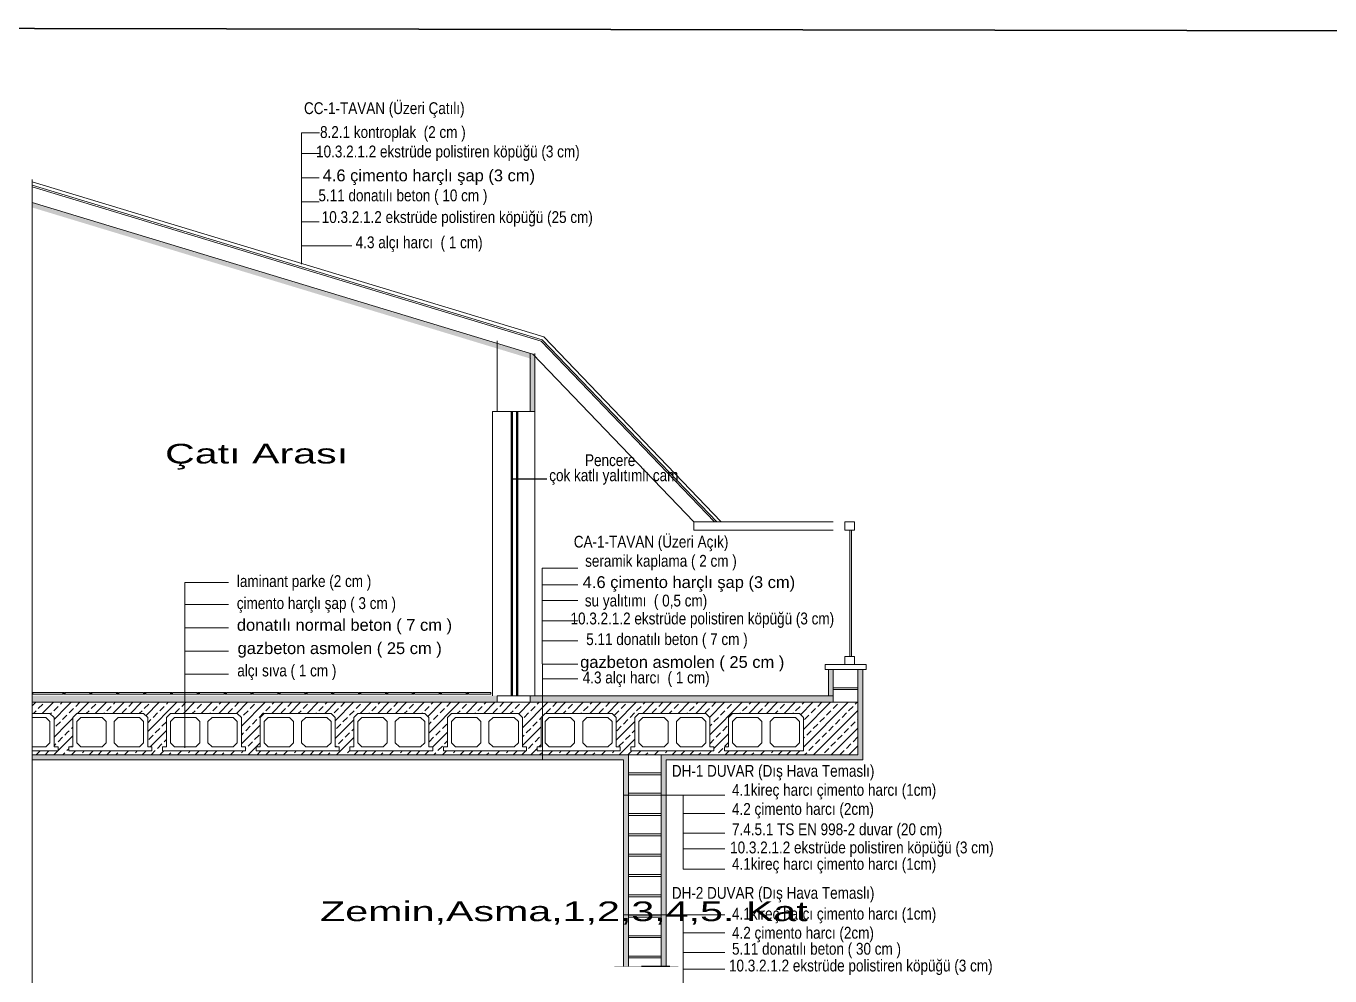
# Model space of a CAD drawing. Header units: millimetres. Extents: x 708 to 46452, y -4963 to 3960.
# Drawn here: x 39274 to 41039, y 2674 to 3959 of the extents above; entities that cross this region are included whole.
import ezdxf

# ---------------------------------------------------------------- set-up
doc = ezdxf.new("R2010")
doc.units = ezdxf.units.MM
doc.linetypes.add('DOT2', pattern=[0.125, 0, -0.125])
for name, color, linetype, lineweight in [('1', 7, 'Continuous', 0), ('101', 252, 'Continuous', 0), ('103', 31, 'Continuous', 0), ('160', 254, 'Continuous', 0), ('20', 1, 'Continuous', 0), ('40', 4, 'Continuous', 0), ('80', 3, 'Continuous', 0), ('görünüş1', 251, 'Continuous', 35)]:
    doc.layers.add(name, color=color, linetype=linetype, lineweight=lineweight)
doc.layers.add('2', color=2, linetype='Continuous')
doc.layers.add('6', color=1, linetype='Continuous')
doc.styles.add('GENERATED_STYLE_1', font='arial.ttf')
doc.styles.add('GENERATED_STYLE_8', font='arial.ttf')
pattern_1 = [(45, (-345275.083, -3578713.454), (-11.95481533, 11.95481533), []), (45, (-345263.128, -3578713.454), (-11.95481533, 11.95481533), [8.45333099, -4.226665494])]
pattern_2 = [(60, (-100352.287, -903520.7026), (-1.575489185, 2.728827319), [1.575489188, -1.575489188]), (120, (-100352.287, -903520.7026), (-3.150978374, 2e-09), [1.575489188, -1.575489188]), (1e-14, (-100353.0747, -903519.3382), (1.575489188, 2.7288273175), [1.575489188, -1.575489188])]

msp = doc.modelspace()

# ---------------------------------------------------------------- hatches: boundary and pattern name
at = {"layer": '101', "linetype": 'Continuous'}
h = msp.add_hatch(color=256, dxfattribs=at)
h.paths.add_polyline_path([(39282.227, 3720.758), (39282.227, 3713.802), (39911.712, 3522.996), (39911.712, 3529.951)])
h.paths.add_polyline_path([(39911.712, 3529.951), (39911.712, 3522.996), (39956.087, 3509.545), (39956.087, 3516.501)])
for points in [[(39956.087, 3437.964), (39962.743, 3437.964), (39962.743, 3516.153), (39956.087, 3516.501)], [(40133.585, 2686.883), (40140.241, 2686.883), (40140.241, 2966.699), (40406.487, 2966.699), (40406.488, 3088.729), (40399.831, 3088.729), (40399.831, 2973.355), (40133.585, 2973.355)], [(40366.55, 3088.729), (40359.894, 3088.729), (40359.894, 3053.176), (40366.55, 3053.176)], [(39329.684, 2973.355), (39282.227, 2973.355), (39282.227, 2966.699), (39329.684, 2966.699)], [(39329.684, 2966.699), (40082.554, 2966.699), (40082.554, 2686.883), (40089.21, 2686.883), (40089.21, 2973.355), (39329.684, 2973.355)]]:
    msp.add_hatch(color=256, dxfattribs=at).paths.add_polyline_path(points)
h = msp.add_hatch(dxfattribs=at)
h.set_pattern_fill('JIS_LC_8A', color=256, scale=0.106417, style=0, pattern_type=2)
h.set_pattern_definition([(1e-14, (-345275.083, -3578047.837), (0, 27.5235132), []), (1e-14, (-345272.587, -3578050.332), (0, 27.5235132), [])])
h.paths.add_polyline_path([(40399.831, 3088.729), (40366.55, 3088.729), (40366.55, 3044.355), (40399.831, 3044.355)])
h = msp.add_hatch(dxfattribs=at)
h.set_pattern_fill('ANSI33', color=256, scale=0.106417, style=0, pattern_type=2)
h.set_pattern_definition(pattern_1)
h.paths.add_polyline_path([(39329.684, 3044.355), (39282.227, 3044.355), (39282.227, 3029.227), (39306.252, 3029.227), (39311.73, 3023.748), (39311.73, 2984.082), (39317.208, 2984.082), (39317.208, 2978.604), (39282.227, 2978.604), (39282.227, 2973.355), (39329.684, 2973.355)])
h = msp.add_hatch(dxfattribs=at)
h.set_pattern_fill('ANSI33', color=256, scale=0.106417, style=0, pattern_type=2)
h.set_pattern_definition(pattern_1)
h.paths.add_polyline_path([(39329.684, 2973.355), (40399.831, 2973.355), (40399.831, 3044.355), (39329.684, 3044.355)])
h.paths.add_polyline_path([(39331.651, 2978.604), (39331.651, 2984.082), (39337.129, 2984.082), (39337.129, 3023.748), (39342.608, 3029.227), (39433.049, 3029.227), (39438.528, 3023.748), (39438.528, 2984.082), (39444.006, 2984.082), (39444.006, 2978.604)], flags=0)
h.paths.add_polyline_path([(39458.449, 2978.604), (39458.449, 2984.082), (39463.927, 2984.082), (39463.927, 3023.748), (39469.405, 3029.227), (39559.847, 3029.227), (39565.325, 3023.748), (39565.325, 2984.082), (39570.804, 2984.082), (39570.804, 2978.604)], flags=0)
h.paths.add_polyline_path([(39585.247, 2984.082), (39590.725, 2984.082), (39590.725, 3023.748), (39596.203, 3029.227), (39686.645, 3029.227), (39692.123, 3023.748), (39692.123, 2984.082), (39697.601, 2984.082), (39697.601, 2978.604), (39585.247, 2978.604)], flags=0)
h.paths.add_polyline_path([(39824.399, 2978.604), (39712.044, 2978.604), (39712.044, 2984.082), (39717.523, 2984.082), (39717.523, 3023.748), (39723.001, 3029.227), (39813.443, 3029.227), (39818.921, 3023.748), (39818.921, 2984.082), (39824.399, 2984.082)], flags=0)
h.paths.add_polyline_path([(39951.197, 2978.604), (39838.842, 2978.604), (39838.842, 2984.082), (39844.32, 2984.082), (39844.32, 3023.748), (39849.799, 3029.227), (39940.24, 3029.227), (39945.718, 3023.748), (39945.718, 2984.082), (39951.197, 2984.082)], flags=0)
h.paths.add_polyline_path([(40077.994, 2978.604), (39965.64, 2978.604), (39965.64, 2984.082), (39971.118, 2984.082), (39971.118, 3023.748), (39976.596, 3029.227), (40067.038, 3029.227), (40072.516, 3023.748), (40072.516, 2984.082), (40077.994, 2984.082)], flags=0)
h.paths.add_polyline_path([(40092.438, 2978.604), (40092.438, 2984.082), (40097.916, 2984.082), (40097.916, 3023.748), (40103.394, 3029.227), (40193.836, 3029.227), (40199.314, 3023.748), (40199.314, 2984.082), (40204.792, 2984.082), (40204.792, 2978.604)], flags=0)
h.paths.add_polyline_path([(40219.235, 2978.604), (40219.235, 2984.082), (40224.713, 2984.082), (40224.713, 3023.748), (40230.192, 3029.227), (40320.633, 3029.227), (40326.112, 3023.748), (40326.112, 2978.604)], flags=0)
h = msp.add_hatch(dxfattribs=at)
h.set_pattern_fill('JIS_LC_8A', color=256, scale=0.106417, style=0, pattern_type=2)
h.set_pattern_definition([(1e-14, (-345164.146, -3578713.454), (0, 27.5235132), []), (1e-14, (-345161.65, -3578715.95), (0, 27.5235132), [])])
h.paths.add_polyline_path([(40089.21, 2686.883), (40133.585, 2686.883), (40133.585, 2973.355), (40089.21, 2973.355)])
at = {"layer": '103', "linetype": 'Continuous'}
h = msp.add_hatch(dxfattribs=at)
h.set_pattern_fill('TRIANG', color=256, scale=0.106417, style=0, pattern_type=2)
h.set_pattern_definition(pattern_2)
h.paths.add_polyline_path([(39282.227, 3044.355), (39911.712, 3044.355), (39911.712, 3053.176), (39282.227, 3053.176)])
h = msp.add_hatch(dxfattribs=at)
h.set_pattern_fill('TRIANG', color=256, scale=0.106417, style=0, pattern_type=2)
h.set_pattern_definition(pattern_2)
h.paths.add_polyline_path([(39956.087, 3044.355), (40366.55, 3044.355), (40366.55, 3053.176), (39956.087, 3053.176)])

# ---------------------------------------------------------------- linework, layer by layer
at = {"layer": '1', "linetype": 'Continuous'}
for p, q in [((39646.616, 3814.643), (39646.616, 3637.357)), ((39646.616, 3814.643), (39671.169, 3814.643)), ((39646.616, 3786.694), (39670.671, 3786.694)), ((39646.616, 3754.149), (39670.671, 3754.149)), ((39646.616, 3721.604), (39670.671, 3721.604)), ((39646.616, 3694.192), (39670.671, 3694.192)), ((39646.616, 3661.855), (39715.046, 3661.855)), ((39905.056, 3437.964), (39962.743, 3437.964)), ((39905.056, 3437.964), (39905.056, 3053.176)), ((39962.743, 3437.964), (39962.743, 3053.176)), ((39972.597, 3225.816), (39972.752, 2966.699)), ((39972.597, 3225.816), (40020.653, 3225.816)), ((39488.809, 3206.257), (39489.004, 2982.652)), ((39488.809, 3206.257), (39548.082, 3206.257)), ((39972.752, 3203.48), (40020.653, 3203.48)), ((39972.752, 3182.304), (40020.653, 3182.304)), ((39489.004, 3176.616), (39548.082, 3176.616)), ((39489.004, 3145.137), (39548.082, 3145.137)), ((39972.664, 3154.501), (40020.658, 3154.501)), ((39972.664, 3154.501), (40020.658, 3154.501)), ((39972.55, 3127.592), (40020.563, 3127.592)), ((39489.004, 3113.658), (39548.082, 3113.658)), ((39972.55, 3096.113), (40020.563, 3096.113)), ((39489.004, 3082.42), (39548.082, 3082.42)), ((39972.752, 3076.12), (40020.653, 3076.12)), ((40082.554, 2918.598), (40163.342, 2918.598)), ((40163.342, 2918.598), (40163.419, 2818.763)), ((40163.342, 2918.598), (40219.644, 2918.598)), ((40163.591, 2918.598), (40175.679, 2918.598)), ((40163.342, 2894.037), (40219.644, 2894.037)), ((40163.342, 2867.424), (40219.644, 2867.424)), ((40163.157, 2845.986), (40219.644, 2845.986)), ((40163.249, 2845.986), (40219.551, 2845.986)), ((40163.342, 2845.986), (40219.644, 2845.986)), ((40163.186, 2818.763), (40219.551, 2818.763)), ((40082.554, 2756.943), (40163.342, 2756.943)), ((40163.326, 2756.943), (40163.419, 2636.468)), ((40163.342, 2756.943), (40219.644, 2756.943)), ((40163.342, 2732.381), (40219.644, 2732.381)), ((40163.342, 2705.769), (40219.644, 2705.769)), ((40163.342, 2683.409), (40219.644, 2683.409))]:
    msp.add_line(p, q, dxfattribs=at)
at = {"layer": '1', "linetype": 'Continuous', "flags": 128}
for points in [[(39962.743, 3437.964), (39962.743, 3516.153)], [(40399.831, 3088.729), (40406.488, 3088.729), (40406.487, 2966.699), (40140.241, 2966.699), (40140.241, 2686.883)], [(40359.894, 3088.729), (40359.894, 3053.176)], [(40082.554, 2686.883), (40082.554, 2966.699), (39282.227, 2966.699)]]:
    msp.add_lwpolyline(points, dxfattribs=at)
at = {"layer": '1', "linetype": 'Continuous'}
msp.add_lwpolyline([(39956.597, 3509.228), (39956.087, 3509.545)], dxfattribs=at)
at = {"layer": '160', "linetype": 'Continuous'}
for p, q in [((39911.712, 3533.319), (39911.712, 3437.964)), ((39956.087, 3437.964), (39956.087, 3516.501)), ((40366.55, 3088.729), (40366.55, 3044.355)), ((40366.55, 3088.729), (40399.831, 3088.729)), ((39911.712, 3053.176), (39911.712, 3044.355)), ((39911.712, 3053.176), (39956.087, 3053.176)), ((39956.087, 3044.355), (39956.087, 3053.176)), ((40089.21, 2973.355), (40089.21, 2686.883)), ((40133.585, 2973.355), (40133.585, 2686.883))]:
    msp.add_line(p, q, dxfattribs=at)
at = {"layer": '160', "linetype": 'Continuous', "flags": 128}
msp.add_lwpolyline([(40399.831, 3044.355), (40399.831, 3088.729), (40410.925, 3088.729), (40410.925, 3095.385), (40355.457, 3095.385), (40355.457, 3088.729), (40366.55, 3088.729)], dxfattribs=at)
at = {"layer": '2', "linetype": 'Continuous'}
msp.add_line((39930.559, 3346.657), (39978.628, 3346.657), dxfattribs=at)
at = {"layer": '2', "linetype": 'DOT2'}
msp.add_line((40156.514, 2686.883), (40070.168, 2686.883), dxfattribs=at)
at = {"layer": '20', "linetype": 'Continuous'}
for p, q in [((39282.227, 3751.737), (39282.227, 1432.287)), ((39972.397, 3534.741), (40208.7, 3288.414)), ((39974.906, 3538.617), (40214.928, 3288.414)), ((39959.851, 3515.36), (40177.562, 3288.414)), ((40388.738, 3106.479), (40388.738, 3277.32)), ((40390.956, 3106.479), (40390.956, 3277.32))]:
    msp.add_line(p, q, dxfattribs=at)
for points in [[(39974.906, 3538.617), (39282.227, 3748.579)], [(39972.397, 3534.741), (39282.227, 3743.942)], [(39959.851, 3515.36), (39282.227, 3720.758)]]:
    msp.add_lwpolyline(points, dxfattribs=at)
at = {"layer": '20', "linetype": 'Continuous', "flags": 128}
for points in [[(39282.227, 3029.227), (39306.252, 3029.227), (39311.73, 3023.748), (39311.73, 2984.082), (39317.208, 2984.082), (39317.208, 2978.604), (39282.227, 2978.604)], [(39282.227, 3023.748), (39300.773, 3023.748), (39306.252, 3018.27), (39306.252, 2989.56), (39300.773, 2984.082), (39282.227, 2984.082)]]:
    msp.add_lwpolyline(points, dxfattribs=at)
for points in [[(39433.049, 3029.227), (39438.528, 3023.748), (39438.528, 2984.082), (39444.006, 2984.082), (39444.006, 2978.604), (39331.651, 2978.604), (39331.651, 2984.082), (39337.129, 2984.082), (39337.129, 3023.748), (39342.608, 3029.227)], [(39348.086, 3023.748), (39342.608, 3018.27), (39342.608, 2989.56), (39348.086, 2984.082), (39376.872, 2984.082), (39382.35, 2989.56), (39382.35, 3018.27), (39376.872, 3023.748)], [(39427.571, 3023.748), (39433.049, 3018.27), (39433.049, 2989.56), (39427.571, 2984.082), (39398.785, 2984.082), (39393.307, 2989.56), (39393.307, 3018.27), (39398.785, 3023.748)], [(39559.847, 3029.227), (39565.325, 3023.748), (39565.325, 2984.082), (39570.804, 2984.082), (39570.804, 2978.604), (39458.449, 2978.604), (39458.449, 2984.082), (39463.927, 2984.082), (39463.927, 3023.748), (39469.405, 3029.227)], [(39474.884, 3023.748), (39469.405, 3018.27), (39469.405, 2989.56), (39474.884, 2984.082), (39503.67, 2984.082), (39509.148, 2989.56), (39509.148, 3018.27), (39503.67, 3023.748)], [(39554.369, 3023.748), (39559.847, 3018.27), (39559.847, 2989.56), (39554.369, 2984.082), (39525.583, 2984.082), (39520.104, 2989.56), (39520.104, 3018.27), (39525.583, 3023.748)], [(39686.645, 3029.227), (39692.123, 3023.748), (39692.123, 2984.082), (39697.601, 2984.082), (39697.601, 2978.604), (39585.247, 2978.604), (39585.247, 2984.082), (39590.725, 2984.082), (39590.725, 3023.748), (39596.203, 3029.227)], [(39601.681, 3023.748), (39596.203, 3018.27), (39596.203, 2989.56), (39601.681, 2984.082), (39630.468, 2984.082), (39635.946, 2989.56), (39635.946, 3018.27), (39630.468, 3023.748)], [(39681.167, 3023.748), (39686.645, 3018.27), (39686.645, 2989.56), (39681.167, 2984.082), (39652.38, 2984.082), (39646.902, 2989.56), (39646.902, 3018.27), (39652.38, 3023.748)], [(39813.443, 3029.227), (39818.921, 3023.748), (39818.921, 2984.082), (39824.399, 2984.082), (39824.399, 2978.604), (39712.044, 2978.604), (39712.044, 2984.082), (39717.523, 2984.082), (39717.523, 3023.748), (39723.001, 3029.227)], [(39728.479, 3023.748), (39723.001, 3018.27), (39723.001, 2989.56), (39728.479, 2984.082), (39757.265, 2984.082), (39762.743, 2989.56), (39762.743, 3018.27), (39757.265, 3023.748)], [(39807.964, 3023.748), (39813.443, 3018.27), (39813.443, 2989.56), (39807.964, 2984.082), (39779.178, 2984.082), (39773.7, 2989.56), (39773.7, 3018.27), (39779.178, 3023.748)], [(39940.24, 3029.227), (39945.718, 3023.748), (39945.718, 2984.082), (39951.197, 2984.082), (39951.197, 2978.604), (39838.842, 2978.604), (39838.842, 2984.082), (39844.32, 2984.082), (39844.32, 3023.748), (39849.799, 3029.227)], [(39855.277, 3023.748), (39849.799, 3018.27), (39849.799, 2989.56), (39855.277, 2984.082), (39884.063, 2984.082), (39889.541, 2989.56), (39889.541, 3018.27), (39884.063, 3023.748)], [(39934.762, 3023.748), (39940.24, 3018.27), (39940.24, 2989.56), (39934.762, 2984.082), (39905.976, 2984.082), (39900.498, 2989.56), (39900.498, 3018.27), (39905.976, 3023.748)], [(40067.038, 3029.227), (40072.516, 3023.748), (40072.516, 2984.082), (40077.994, 2984.082), (40077.994, 2978.604), (39965.64, 2978.604), (39965.64, 2984.082), (39971.118, 2984.082), (39971.118, 3023.748), (39976.596, 3029.227)], [(39982.075, 3023.748), (39976.596, 3018.27), (39976.596, 2989.56), (39982.075, 2984.082), (40010.861, 2984.082), (40016.339, 2989.56), (40016.339, 3018.27), (40010.861, 3023.748)], [(40061.56, 3023.748), (40067.038, 3018.27), (40067.038, 2989.56), (40061.56, 2984.082), (40032.774, 2984.082), (40027.295, 2989.56), (40027.295, 3018.27), (40032.774, 3023.748)], [(40193.836, 3029.227), (40199.314, 3023.748), (40199.314, 2984.082), (40204.792, 2984.082), (40204.792, 2978.604), (40092.438, 2978.604), (40092.438, 2984.082), (40097.916, 2984.082), (40097.916, 3023.748), (40103.394, 3029.227)], [(40108.872, 3023.748), (40103.394, 3018.27), (40103.394, 2989.56), (40108.872, 2984.082), (40137.658, 2984.082), (40143.137, 2989.56), (40143.137, 3018.27), (40137.658, 3023.748)], [(40188.357, 3023.748), (40193.836, 3018.27), (40193.836, 2989.56), (40188.357, 2984.082), (40159.571, 2984.082), (40154.093, 2989.56), (40154.093, 3018.27), (40159.571, 3023.748)], [(40224.713, 3023.748), (40230.192, 3029.227), (40320.633, 3029.227), (40326.112, 3023.748), (40326.112, 2978.604), (40219.235, 2978.604), (40219.235, 2984.082), (40224.713, 2984.082)], [(40235.67, 2984.082), (40264.456, 2984.082), (40269.934, 2989.56), (40269.934, 3018.27), (40264.456, 3023.748), (40235.67, 3023.748), (40230.192, 3018.27), (40230.192, 2989.56)], [(40286.369, 2984.082), (40280.891, 2989.56), (40280.891, 3018.27), (40286.369, 3023.748), (40315.155, 3023.748), (40320.633, 3018.27), (40320.633, 2989.56), (40315.155, 2984.082)]]:
    msp.add_lwpolyline(points, close=True, dxfattribs=at)
at = {"layer": '40', "linetype": 'Continuous'}
for p, q in [((39971.142, 3532.803), (40205.586, 3288.414)), ((40366.189, 3288.414), (40177.562, 3288.414)), ((40177.562, 3288.414), (40177.562, 3277.32)), ((40366.189, 3277.32), (40177.562, 3277.32)), ((39956.087, 3053.176), (40366.55, 3053.176))]:
    msp.add_line(p, q, dxfattribs=at)
msp.add_lwpolyline([(39971.142, 3532.803), (39282.227, 3741.623)], dxfattribs=at)
at = {"layer": '40', "linetype": 'Continuous', "flags": 128}
for points in [[(39283.115, 3057.614), (39283.115, 3055.395), (39323.64, 3055.395), (39323.64, 3056.948), (39325.859, 3056.948), (39325.859, 3057.614)], [(39903.17, 3057.614), (39903.17, 3055.395), (39872.552, 3055.395), (39872.552, 3056.948), (39870.333, 3056.948), (39870.333, 3057.614)]]:
    msp.add_lwpolyline(points, close=True, dxfattribs=at)
for points in [[(39326.746, 3055.395), (39362.246, 3055.395), (39362.246, 3056.061), (39360.027, 3056.061), (39360.027, 3057.614), (39326.746, 3057.614), (39326.746, 3056.061), (39324.528, 3056.061), (39324.528, 3055.395), (39360.027, 3055.395)], [(39396.414, 3057.614), (39360.915, 3057.614), (39360.915, 3056.948), (39363.133, 3056.948), (39363.133, 3055.395), (39396.414, 3055.395), (39396.414, 3056.948), (39398.633, 3056.948), (39398.633, 3057.614), (39363.133, 3057.614)], [(39399.52, 3055.395), (39435.02, 3055.395), (39435.02, 3056.061), (39432.801, 3056.061), (39432.801, 3057.614), (39399.52, 3057.614), (39399.52, 3056.061), (39397.302, 3056.061), (39397.302, 3055.395), (39432.801, 3055.395)], [(39469.188, 3057.614), (39433.689, 3057.614), (39433.689, 3056.948), (39435.907, 3056.948), (39435.907, 3055.395), (39469.188, 3055.395), (39469.188, 3056.948), (39471.407, 3056.948), (39471.407, 3057.614), (39435.907, 3057.614)], [(39472.294, 3055.395), (39507.794, 3055.395), (39507.794, 3056.061), (39505.575, 3056.061), (39505.575, 3057.614), (39472.294, 3057.614), (39472.294, 3056.061), (39470.076, 3056.061), (39470.076, 3055.395), (39505.575, 3055.395)], [(39541.962, 3057.614), (39506.463, 3057.614), (39506.463, 3056.948), (39508.681, 3056.948), (39508.681, 3055.395), (39541.962, 3055.395), (39541.962, 3056.948), (39544.181, 3056.948), (39544.181, 3057.614), (39508.681, 3057.614)], [(39545.069, 3055.395), (39580.568, 3055.395), (39580.568, 3056.061), (39578.349, 3056.061), (39578.349, 3057.614), (39545.069, 3057.614), (39545.069, 3056.061), (39542.85, 3056.061), (39542.85, 3055.395), (39578.349, 3055.395)], [(39614.736, 3057.614), (39579.237, 3057.614), (39579.237, 3056.948), (39581.456, 3056.948), (39581.456, 3055.395), (39614.736, 3055.395), (39614.736, 3056.948), (39616.955, 3056.948), (39616.955, 3057.614), (39581.456, 3057.614)], [(39617.843, 3055.395), (39653.342, 3055.395), (39653.342, 3056.061), (39651.123, 3056.061), (39651.123, 3057.614), (39617.843, 3057.614), (39617.843, 3056.061), (39615.624, 3056.061), (39615.624, 3055.395), (39651.123, 3055.395)], [(39687.51, 3057.614), (39652.011, 3057.614), (39652.011, 3056.948), (39654.23, 3056.948), (39654.23, 3055.395), (39687.51, 3055.395), (39687.51, 3056.948), (39689.729, 3056.948), (39689.729, 3057.614), (39654.23, 3057.614)], [(39690.617, 3055.395), (39726.116, 3055.395), (39726.116, 3056.061), (39723.898, 3056.061), (39723.898, 3057.614), (39690.617, 3057.614), (39690.617, 3056.061), (39688.398, 3056.061), (39688.398, 3055.395), (39723.898, 3055.395)], [(39760.285, 3057.614), (39724.785, 3057.614), (39724.785, 3056.948), (39727.004, 3056.948), (39727.004, 3055.395), (39760.285, 3055.395), (39760.285, 3056.948), (39762.503, 3056.948), (39762.503, 3057.614), (39727.004, 3057.614)], [(39763.391, 3055.395), (39798.89, 3055.395), (39798.89, 3056.061), (39796.672, 3056.061), (39796.672, 3057.614), (39763.391, 3057.614), (39763.391, 3056.061), (39761.172, 3056.061), (39761.172, 3055.395), (39796.672, 3055.395)], [(39833.059, 3057.614), (39797.559, 3057.614), (39797.559, 3056.948), (39799.778, 3056.948), (39799.778, 3055.395), (39833.059, 3055.395), (39833.059, 3056.948), (39835.277, 3056.948), (39835.277, 3057.614), (39799.778, 3057.614)], [(39836.165, 3055.395), (39871.664, 3055.395), (39871.664, 3056.061), (39869.446, 3056.061), (39869.446, 3057.614), (39836.165, 3057.614), (39836.165, 3056.061), (39833.946, 3056.061), (39833.946, 3055.395), (39869.446, 3055.395)]]:
    msp.add_lwpolyline(points, dxfattribs=at)
at = {"layer": '6', "linetype": 'Continuous'}
for p, q in [((39930.559, 3437.964), (39930.559, 3053.176)), ((39931.777, 3437.964), (39931.777, 3053.176)), ((39937.694, 3437.964), (39937.694, 3053.176)), ((39939.04, 3437.964), (39939.04, 3053.176))]:
    msp.add_line(p, q, dxfattribs=at)
at = {"layer": '80', "linetype": 'Continuous'}
for p, q in [((40382.082, 3288.414), (40382.082, 3277.32)), ((40395.394, 3288.414), (40382.082, 3288.414)), ((40395.394, 3288.414), (40395.394, 3277.32)), ((40382.082, 3277.32), (40395.394, 3277.32)), ((40382.082, 3106.479), (40382.082, 3095.385)), ((40395.394, 3106.479), (40382.082, 3106.479)), ((40395.394, 3106.479), (40395.394, 3095.385)), ((39282.227, 3044.355), (40399.831, 3044.355)), ((40399.831, 2973.355), (40399.831, 3044.355)), ((40399.831, 2973.355), (39282.227, 2973.355))]:
    msp.add_line(p, q, dxfattribs=at)
at = {"layer": 'görünüş1'}
msp.add_lwpolyline([(46304.326, 1356.56), (37465.416, 1356.56), (37465.356, 3959.23), (46304.266, 3943.825)], close=True, dxfattribs=at)

# ---------------------------------------------------------------- texts
at = {"layer": '1', "linetype": 'Continuous'}
for s, insert, char_height, attachment_point, style in [('\\A1;{\\fArial Narrow|b0|i0|c162|p34;CC-1-TAVAN (Üzeri Çatılı)}', (39867.461, 3856.179), 15.96249, 3, 'GENERATED_STYLE_8'), ('\\A1;{\\fArial Narrow|b0|i0|c162|p34;8.2.1 kontroplak  (2 cm )}', (39868.973, 3823.84), 15.96249, 3, 'GENERATED_STYLE_8'), ('\\A1;{\\W1.499915x;\\fArial TUR|b0|i0|c162|p34;Çatı Arası}', (39462.042, 3359.282), 26.60415, 7, 'GENERATED_STYLE_1'), ('\\A1;{\\fArial Narrow|b0|i0|c162|p34;Pencere}', (40098.573, 3379.925), 15.96249, 3, 'GENERATED_STYLE_8'), ('\\A1;{\\fArial Narrow|b0|i0|c162|p34;çok katlı yalıtımlı cam}', (40156.851, 3359.513), 15.96249, 3, 'GENERATED_STYLE_8'), ('\\A1;{\\fArial Narrow|b0|i0|c162|p34;CA-1-TAVAN (Üzeri Açık)}', (40224.52, 3269.657), 15.96249, 3, 'GENERATED_STYLE_8'), ('\\A1;{\\fArial Narrow|b0|i0|c162|p34;seramik kaplama ( 2 cm )}', (40235.868, 3243.764), 15.96249, 3, 'GENERATED_STYLE_8'), ('\\A1;{\\fArial Narrow|b0|i0|c162|p34;laminant parke (2 cm )}', (39741.186, 3216.334), 15.96249, 3, 'GENERATED_STYLE_8'), ('\\A1;{\\fArial Narrow|b0|i0|c162|p34;çimento harçlı şap ( 3 cm )}', (39774.605, 3186.544), 15.96249, 3, 'GENERATED_STYLE_8'), ('\\A1;{\\fArial Narrow|b0|i0|c162|p34;su yalıtımı  ( 0,5 cm)}', (40195.853, 3190.028), 15.96249, 3, 'GENERATED_STYLE_8'), ('\\A1;donatılı normal beton ( 7 cm )', (39850.477, 3157.077), 15.96249, 3, 'GENERATED_STYLE_8'), ('\\A1;gazbeton asmolen ( 25 cm )', (39836.563, 3125.598), 15.96249, 3, 'GENERATED_STYLE_8'), ('\\A1;gazbeton asmolen ( 25 cm )', (40300.243, 3106.872), 15.96249, 3, 'GENERATED_STYLE_8'), ('\\A1;{\\fArial Narrow|b0|i0|c162|p34;alçı sıva ( 1 cm )}', (39693.924, 3095.395), 15.96249, 3, 'GENERATED_STYLE_8'), ('\\A1;{\\fArial Narrow|b0|i0|c162|p34;DH-1 DUVAR (Dış Hava Temaslı)}', (40422.198, 2959.604), 15.96249, 3, 'GENERATED_STYLE_8'), ('\\A1;{\\fArial Narrow|b0|i0|c162|p34;4.2 çimento harcı (2cm)}', (40421.504, 2908.076), 15.96249, 3, 'GENERATED_STYLE_8'), ('\\A1;{\\fArial Narrow|b0|i0|c162|p34;DH-2 DUVAR (Dış Hava Temaslı)}', (40422.198, 2794.53), 15.96249, 3, 'GENERATED_STYLE_8'), ('\\A1;\\pi-79.81244,l385.20597,t385.20597;{\\W1.5;Zemin,Asma,1,2,3,4,5. Kat}', (39366.506, 2743.399), 26.60415, 7, 'GENERATED_STYLE_1'), ('\\A1;{\\fArial Narrow|b0|i0|c162|p34;4.2 çimento harcı (2cm)}', (40421.504, 2740.576), 15.96249, 3, 'GENERATED_STYLE_8')]:
    msp.add_mtext(s, dxfattribs=dict(at, insert=insert, char_height=char_height, attachment_point=attachment_point, style=style))
at = {"layer": '1', "linetype": 'Continuous', "char_height": 15.96249, "attachment_point": 3, "style": 'GENERATED_STYLE_8'}
for s, insert, width in [('\\A1;{\\fArial Narrow|b0|i0|c162|p34;10.3.2.1.2 ekstrüde polistiren köpüğü (3 cm)}', (40023.224, 3797.537), 370.86289), ('\\A1;4.6 çimento harçlı şap (3 cm)', (39962.836, 3765.224), 370.86289), ('\\A1;{\\fArial Narrow|b0|i0|c162|p34;5.11 donatılı beton ( 10 cm )}', (39898.337, 3738.177), 249.46977), ('\\A1;{\\fArial Narrow|b0|i0|c162|p34;10.3.2.1.2 ekstrüde polistiren köpüğü (25 cm)}', (40041.056, 3708.817), 370.86289), ('\\A1;{\\fArial Narrow|b0|i0|c162|p34;4.3 alçı harcı  ( 1 cm)}', (39891.838, 3674.714), 272.71207), ('\\A1;4.6 çimento harçlı şap (3 cm)', (40314.87, 3214.951), 370.86289), ('\\A1;{\\fArial Narrow|b0|i0|c162|p34;10.3.2.1.2 ekstrüde polistiren köpüğü (3 cm)}', (40367.635, 3165.767), 370.86289), ('\\A1;{\\fArial Narrow|b0|i0|c162|p34;5.11 donatılı beton ( 7 cm )}', (40250.633, 3137.833), 249.46977), ('\\A1;{\\fArial Narrow|b0|i0|c162|p34;4.3 alçı harcı  ( 1 cm)}', (40199.111, 3085.944), 272.71207), ('\\A1;{\\fArial Narrow|b0|i0|c162|p34;4.1kireç harcı çimento harcı (1cm) }', (40505.849, 2933.879), 382.65327), ('\\A1;{\\fArial Narrow|b0|i0|c162|p34;7.4.5.1 TS EN 998-2 duvar (20 cm)}', (40513.997, 2880.602), 326.86326), ('\\A1;{\\fArial Narrow|b0|i0|c162|p34;10.3.2.1.2 ekstrüde polistiren köpüğü (3 cm)}', (40583.656, 2855.993), 370.86289), ('\\A1;{\\fArial Narrow|b0|i0|c162|p34;4.1kireç harcı çimento harcı (1cm) }', (40505.849, 2833.728), 382.65327), ('\\A1;{\\fArial Narrow|b0|i0|c162|p34;4.1kireç harcı çimento harcı (1cm) }', (40505.849, 2766.378), 382.65327), ('\\A1;{\\fArial Narrow|b0|i0|c162|p34;5.11 donatılı beton ( 30 cm )}', (40458.169, 2718.947), 249.46977), ('\\A1;{\\fArial Narrow|b0|i0|c162|p34;10.3.2.1.2 ekstrüde polistiren köpüğü (3 cm)}', (40582.118, 2696.23), 370.86289)]:
    msp.add_mtext(s, dxfattribs=dict(at, insert=insert, width=width))

doc.saveas('drawing.dxf')
